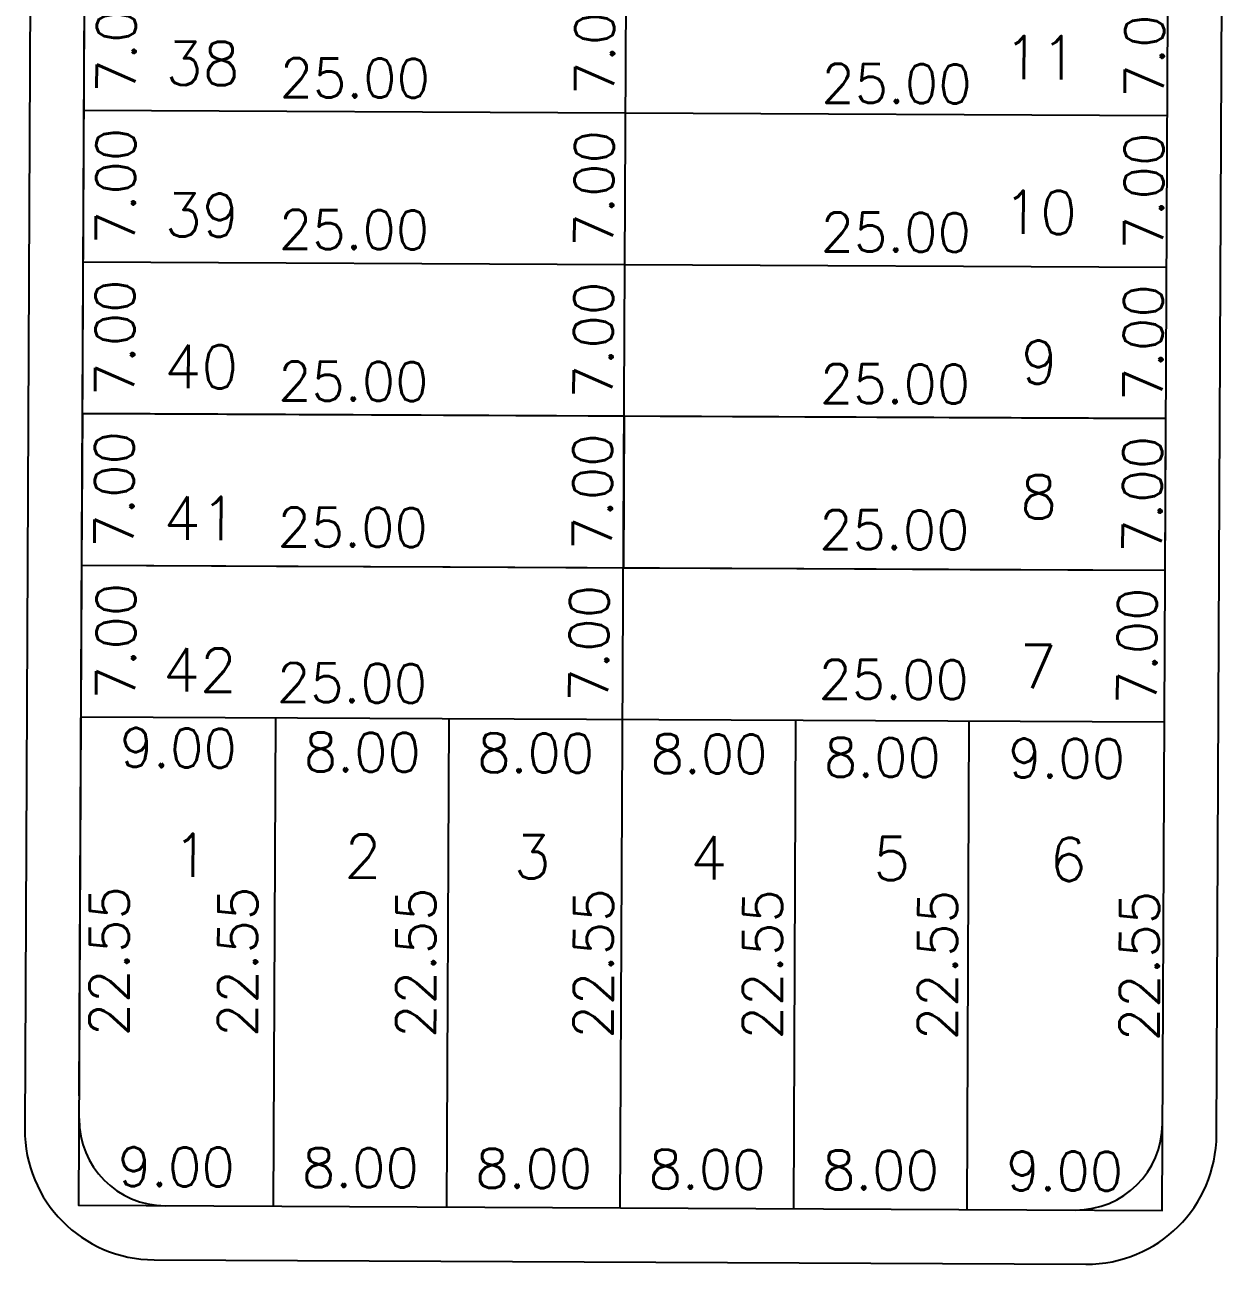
# Model space of a CAD drawing. Header units: millimetres. Extents: x -4430026 to 4783824, y 584 to 9593110.
# Drawn here: x 2064.7 to 2120.4, y 1730.6 to 1787.8 of the extents above; entities that cross this region are included whole.
import ezdxf
from ezdxf.enums import TextEntityAlignment as Align

# ---------------------------------------------------------------- set-up
doc = ezdxf.new("R2010")
doc.units = ezdxf.units.MM
for name, color, linetype in [('boundary filipe', 6, 'Continuous'), ('BOUNDARY LOTES', 2, 'Continuous'), ('Calçada', 1, 'Continuous'), ('Cota', 8, 'Continuous'), ('curvas', 4, 'Continuous'), ('Lotes', 2, 'Continuous'), ('Numero de lotes', 5, 'Continuous'), ('QUADRA', 4, 'Continuous')]:
    doc.layers.add(name, color=color, linetype=linetype)
doc.styles.add('arcad1', font='romans.shx')
doc.styles.add('ROMANS', font='romans.shx')
doc.dimstyles.get("Standard").update_dxf_attribs({"dimtxt": 0.18, "dimasz": 0.18, "dimexe": 0.18, "dimexo": 0.0625, "dimgap": 0.09, "dimtad": 0, "dimtih": 1, "dimtoh": 1, "dimdec": 4, "dimzin": 0, "dimdsep": 46, "dimtxsty": 'Standard', "dimcen": 0.09, "dimadec": 0, "dimazin": 0, "dimtfac": 1, "dimtdec": 4, "dimtofl": 0, "dimtmove": 0, "dimatfit": 3, "dimfxl": 1, "dimtolj": 1, "dimtzin": 0, "dimarcsym": 0})

# ---------------------------------------------------------------- blocks, each defined once
blk = doc.blocks.new('*D14786')
at = {"layer": 'DEFPOINTS', "color": 0}
for p in [(2067.314, 1755.828), (2067.207, 1733.28), (2072.165, 1733.257)]:
    blk.add_point(p, dxfattribs=at)
at = {"layer": 'Cota', "color": 41, "insert": (2068.618, 1744.548), "char_height": 1.8, "attachment_point": 5, "rotation": 89.7286, "style": 'ROMANS'}
blk.add_mtext('\\A1;22.55', dxfattribs=at)
blk = doc.blocks.new('*D14787')
at = {"layer": 'DEFPOINTS', "color": 0}
for p in [(2092.313, 1755.71), (2092.207, 1733.162), (2094.508, 1733.151)]:
    blk.add_point(p, dxfattribs=at)
at = {"layer": 'Cota', "color": 41, "insert": (2090.962, 1744.442), "char_height": 1.8, "attachment_point": 5, "rotation": 89.7286, "style": 'ROMANS'}
blk.add_mtext('\\A1;22.55', dxfattribs=at)
blk = doc.blocks.new('*D14790')
at = {"layer": 'DEFPOINTS', "color": 0}
for p in [(2067.448, 1784.154), (2092.448, 1784.036), (2092.436, 1781.655)]:
    blk.add_point(p, dxfattribs=at)
at = {"layer": 'Cota', "color": 41, "insert": (2079.954, 1785.314), "char_height": 1.8, "attachment_point": 5, "rotation": 359.7286, "style": 'ROMANS'}
blk.add_mtext('\\A1;25.00', dxfattribs=at)
blk = doc.blocks.new('*D14791')
at = {"layer": 'DEFPOINTS', "color": 0}
for p in [(2092.447, 1783.897), (2117.447, 1783.779), (2117.435, 1781.398)]:
    blk.add_point(p, dxfattribs=at)
at = {"layer": 'Cota', "color": 41, "insert": (2104.953, 1785.057), "char_height": 1.8, "attachment_point": 5, "rotation": 359.7286, "style": 'ROMANS'}
blk.add_mtext('\\A1;25.00', dxfattribs=at)
blk = doc.blocks.new('*D14792')
at = {"layer": 'DEFPOINTS', "color": 0}
for p in [(2067.415, 1777.154), (2092.414, 1777.036), (2092.403, 1774.655)]:
    blk.add_point(p, dxfattribs=at)
at = {"layer": 'Cota', "color": 41, "insert": (2079.92, 1778.314), "char_height": 1.8, "attachment_point": 5, "rotation": 359.7286, "style": 'ROMANS'}
blk.add_mtext('\\A1;25.00', dxfattribs=at)
blk = doc.blocks.new('*D14793')
at = {"layer": 'DEFPOINTS', "color": 0}
for p in [(2092.414, 1777.036), (2117.414, 1776.917), (2117.403, 1774.536)]:
    blk.add_point(p, dxfattribs=at)
at = {"layer": 'Cota', "color": 41, "insert": (2104.92, 1778.196), "char_height": 1.8, "attachment_point": 5, "rotation": 359.7286, "style": 'ROMANS'}
blk.add_mtext('\\A1;25.00', dxfattribs=at)
blk = doc.blocks.new('*D14794')
at = {"layer": 'DEFPOINTS', "color": 0}
for p in [(2067.382, 1770.154), (2092.381, 1770.036), (2092.37, 1767.655)]:
    blk.add_point(p, dxfattribs=at)
at = {"layer": 'Cota', "color": 41, "insert": (2079.887, 1771.314), "char_height": 1.8, "attachment_point": 5, "rotation": 359.7286, "style": 'ROMANS'}
blk.add_mtext('\\A1;25.00', dxfattribs=at)
blk = doc.blocks.new('*D14795')
at = {"layer": 'DEFPOINTS', "color": 0}
for p in [(2092.381, 1770.036), (2117.381, 1769.918), (2117.37, 1767.537)]:
    blk.add_point(p, dxfattribs=at)
at = {"layer": 'Cota', "color": 41, "insert": (2104.887, 1771.196), "char_height": 1.8, "attachment_point": 5, "rotation": 359.7286, "style": 'ROMANS'}
blk.add_mtext('\\A1;25.00', dxfattribs=at)
blk = doc.blocks.new('*D14796')
at = {"layer": 'DEFPOINTS', "color": 0}
for p in [(2067.35, 1763.416), (2092.349, 1763.297), (2092.338, 1760.916)]:
    blk.add_point(p, dxfattribs=at)
at = {"layer": 'Cota', "color": 41, "insert": (2079.855, 1764.576), "char_height": 1.8, "attachment_point": 5, "rotation": 359.7286, "style": 'ROMANS'}
blk.add_mtext('\\A1;25.00', dxfattribs=at)
blk = doc.blocks.new('*D14797')
at = {"layer": 'DEFPOINTS', "color": 0}
for p in [(2092.349, 1763.297), (2117.349, 1763.179), (2117.338, 1760.798)]:
    blk.add_point(p, dxfattribs=at)
at = {"layer": 'Cota', "color": 41, "insert": (2104.855, 1764.457), "char_height": 1.8, "attachment_point": 5, "rotation": 359.7286, "style": 'ROMANS'}
blk.add_mtext('\\A1;25.00', dxfattribs=at)
blk = doc.blocks.new('*D14798')
at = {"layer": 'DEFPOINTS', "color": 0}
for p in [(2076.314, 1755.785), (2076.207, 1733.238), (2078.095, 1733.229)]:
    blk.add_point(p, dxfattribs=at)
at = {"layer": 'Cota', "color": 41, "insert": (2074.548, 1744.52), "char_height": 1.8, "attachment_point": 5, "rotation": 89.7286, "style": 'ROMANS'}
blk.add_mtext('\\A1;22.55', dxfattribs=at)
blk = doc.blocks.new('*D14799')
at = {"layer": 'DEFPOINTS', "color": 0}
for p in [(2100.313, 1755.672), (2100.207, 1733.124), (2102.317, 1733.114)]:
    blk.add_point(p, dxfattribs=at)
at = {"layer": 'Cota', "color": 41, "insert": (2098.77, 1744.405), "char_height": 1.8, "attachment_point": 5, "rotation": 89.7286, "style": 'ROMANS'}
blk.add_mtext('\\A1;22.55', dxfattribs=at)
blk = doc.blocks.new('*D14800')
at = {"layer": 'DEFPOINTS', "color": 0}
for p in [(2067.304, 1753.763), (2076.304, 1753.68), (2076.277, 1750.754)]:
    blk.add_point(p, dxfattribs=at)
at = {"layer": 'Cota', "color": 41, "insert": (2071.81, 1754.395), "char_height": 1.8, "attachment_point": 5, "rotation": 359.4753, "style": 'ROMANS'}
blk.add_mtext('\\A1;9.00', dxfattribs=at)
blk = doc.blocks.new('*D14801')
at = {"layer": 'DEFPOINTS', "color": 0, "ltscale": 2.5}
for p in [(2067.207, 1733.374), (2076.207, 1733.331), (2076.198, 1731.433)]:
    blk.add_point(p, dxfattribs=at)
at = {"layer": 'Cota', "color": 41, "ltscale": 2.5, "insert": (2071.715, 1735.054), "char_height": 1.8, "attachment_point": 5, "rotation": 359.7286, "style": 'ROMANS'}
blk.add_mtext('\\A1;9.00', dxfattribs=at)
blk = doc.blocks.new('*D14802')
at = {"layer": 'DEFPOINTS', "color": 0}
for p in [(2076.207, 1733.331), (2084.207, 1733.293), (2084.198, 1731.395)]:
    blk.add_point(p, dxfattribs=at)
at = {"layer": 'Cota', "color": 41, "insert": (2080.215, 1735.014), "char_height": 1.8, "attachment_point": 5, "rotation": 359.7286, "style": 'ROMANS'}
blk.add_mtext('\\A1;8.00', dxfattribs=at)
blk = doc.blocks.new('*D14803')
at = {"layer": 'DEFPOINTS', "color": 0}
for p in [(2084.207, 1733.293), (2092.207, 1733.255), (2092.198, 1731.357)]:
    blk.add_point(p, dxfattribs=at)
at = {"layer": 'Cota', "color": 41, "insert": (2088.215, 1734.976), "char_height": 1.8, "attachment_point": 5, "rotation": 359.7286, "style": 'ROMANS'}
blk.add_mtext('\\A1;8.00', dxfattribs=at)
blk = doc.blocks.new('*D14804')
at = {"layer": 'DEFPOINTS', "color": 0}
for p in [(2092.207, 1733.255), (2100.207, 1733.217), (2100.198, 1731.319)]:
    blk.add_point(p, dxfattribs=at)
at = {"layer": 'Cota', "color": 41, "insert": (2096.215, 1734.938), "char_height": 1.8, "attachment_point": 5, "rotation": 359.7286, "style": 'ROMANS'}
blk.add_mtext('\\A1;8.00', dxfattribs=at)
blk = doc.blocks.new('*D14805')
at = {"layer": 'DEFPOINTS', "color": 0}
for p in [(2100.207, 1733.217), (2108.207, 1733.18), (2108.198, 1731.281)]:
    blk.add_point(p, dxfattribs=at)
at = {"layer": 'Cota', "color": 41, "insert": (2104.215, 1734.9), "char_height": 1.8, "attachment_point": 5, "rotation": 359.7286, "style": 'ROMANS'}
blk.add_mtext('\\A1;8.00', dxfattribs=at)
blk = doc.blocks.new('*D14806')
at = {"layer": 'DEFPOINTS', "color": 0, "ltscale": 2.5}
for p in [(2108.207, 1733.18), (2117.207, 1733.137), (2117.198, 1731.238)]:
    blk.add_point(p, dxfattribs=at)
at = {"layer": 'Cota', "color": 41, "ltscale": 2.5, "insert": (2112.715, 1734.86), "char_height": 1.8, "attachment_point": 5, "rotation": 359.7286, "style": 'ROMANS'}
blk.add_mtext('\\A1;9.00', dxfattribs=at)
blk = doc.blocks.new('*D14807')
at = {"layer": 'DEFPOINTS', "color": 0}
for p in [(2076.304, 1753.68), (2084.304, 1753.682), (2084.289, 1750.575)]:
    blk.add_point(p, dxfattribs=at)
at = {"layer": 'Cota', "color": 41, "insert": (2080.306, 1754.193), "char_height": 1.8, "attachment_point": 5, "rotation": 359.7286, "style": 'ROMANS'}
blk.add_mtext('\\A1;8.00', dxfattribs=at)
blk = doc.blocks.new('*D14808')
at = {"layer": 'DEFPOINTS', "color": 0}
for p in [(2084.313, 1755.642), (2092.313, 1755.605), (2092.289, 1750.537)]:
    blk.add_point(p, dxfattribs=at)
at = {"layer": 'Cota', "color": 41, "insert": (2088.306, 1754.156), "char_height": 1.8, "attachment_point": 5, "rotation": 359.7286, "style": 'ROMANS'}
blk.add_mtext('\\A1;8.00', dxfattribs=at)
blk = doc.blocks.new('*D14809')
at = {"layer": 'DEFPOINTS', "color": 0}
for p in [(2092.313, 1755.605), (2100.313, 1755.567), (2100.289, 1750.499)]:
    blk.add_point(p, dxfattribs=at)
at = {"layer": 'Cota', "color": 41, "insert": (2096.306, 1754.118), "char_height": 1.8, "attachment_point": 5, "rotation": 359.7286, "style": 'ROMANS'}
blk.add_mtext('\\A1;8.00', dxfattribs=at)
blk = doc.blocks.new('*D14810')
at = {"layer": 'DEFPOINTS', "color": 0}
for p in [(2100.312, 1755.4), (2108.312, 1755.362), (2108.288, 1750.334)]:
    blk.add_point(p, dxfattribs=at)
at = {"layer": 'Cota', "color": 41, "insert": (2104.305, 1753.952), "char_height": 1.8, "attachment_point": 5, "rotation": 359.7286, "style": 'ROMANS'}
blk.add_mtext('\\A1;8.00', dxfattribs=at)
blk = doc.blocks.new('*D14811')
at = {"layer": 'DEFPOINTS', "color": 0}
for p in [(2108.312, 1755.401), (2117.312, 1755.359), (2117.288, 1750.291)]:
    blk.add_point(p, dxfattribs=at)
at = {"layer": 'Cota', "color": 41, "insert": (2112.805, 1753.912), "char_height": 1.8, "attachment_point": 5, "rotation": 359.7286, "style": 'ROMANS'}
blk.add_mtext('\\A1;9.00', dxfattribs=at)
blk = doc.blocks.new('*D13546')
at = {"layer": 'DEFPOINTS', "color": 0}
for p in [(2082.422, 1755.756), (2086.422, 1755.737), (2082.315, 1733.209)]:
    blk.add_point(p, dxfattribs=at)
at = {"layer": 'Cota', "color": 41, "insert": (2082.769, 1744.481), "char_height": 1.8, "attachment_point": 5, "rotation": 89.7286, "style": 'ROMANS'}
blk.add_mtext('\\A1;22.55', dxfattribs=at)
blk = doc.blocks.new('*D13547')
at = {"layer": 'DEFPOINTS', "color": 0}
for p in [(2108.313, 1755.634), (2108.206, 1733.086), (2110.393, 1733.076)]:
    blk.add_point(p, dxfattribs=at)
at = {"layer": 'Cota', "color": 41, "insert": (2106.846, 1744.367), "char_height": 1.8, "attachment_point": 5, "rotation": 89.7286, "style": 'ROMANS'}
blk.add_mtext('\\A1;22.55', dxfattribs=at)
blk = doc.blocks.new('*D13548')
at = {"layer": 'DEFPOINTS', "color": 0}
for p in [(2117.313, 1755.591), (2119.813, 1755.579), (2117.206, 1733.044)]:
    blk.add_point(p, dxfattribs=at)
at = {"layer": 'Cota', "color": 41, "insert": (2116.16, 1744.323), "char_height": 1.8, "attachment_point": 5, "rotation": 89.7286, "style": 'ROMANS'}
blk.add_mtext('\\A1;22.55', dxfattribs=at)
blk = doc.blocks.new('*D13552')
at = {"layer": 'DEFPOINTS', "color": 0}
for p in [(2070.349, 1790.814), (2070.316, 1783.814), (2072.532, 1783.804)]:
    blk.add_point(p, dxfattribs=at)
at = {"layer": 'Cota', "color": 41, "insert": (2068.949, 1787.321), "char_height": 1.8, "attachment_point": 5, "rotation": 89.7286, "style": 'ROMANS'}
blk.add_mtext('\\A1;7.00', dxfattribs=at)
blk = doc.blocks.new('*D13553')
at = {"layer": 'DEFPOINTS', "color": 0}
for p in [(2070.316, 1783.814), (2070.283, 1776.814), (2072.499, 1776.804)]:
    blk.add_point(p, dxfattribs=at)
at = {"layer": 'Cota', "color": 41, "insert": (2068.916, 1780.321), "char_height": 1.8, "attachment_point": 5, "rotation": 89.7286, "style": 'ROMANS'}
blk.add_mtext('\\A1;7.00', dxfattribs=at)
blk = doc.blocks.new('*D13554')
at = {"layer": 'DEFPOINTS', "color": 0}
for p in [(2070.283, 1776.814), (2070.249, 1769.814), (2072.466, 1769.804)]:
    blk.add_point(p, dxfattribs=at)
at = {"layer": 'Cota', "color": 41, "insert": (2068.883, 1773.321), "char_height": 1.8, "attachment_point": 5, "rotation": 89.7286, "style": 'ROMANS'}
blk.add_mtext('\\A1;7.00', dxfattribs=at)
blk = doc.blocks.new('*D13555')
at = {"layer": 'DEFPOINTS', "color": 0}
for p in [(2070.249, 1769.814), (2070.216, 1762.814), (2072.433, 1762.804)]:
    blk.add_point(p, dxfattribs=at)
at = {"layer": 'Cota', "color": 41, "insert": (2068.849, 1766.321), "char_height": 1.8, "attachment_point": 5, "rotation": 89.7286, "style": 'ROMANS'}
blk.add_mtext('\\A1;7.00', dxfattribs=at)
blk = doc.blocks.new('*D13565')
at = {"layer": 'DEFPOINTS', "color": 0}
for p in [(2092.427, 1790.709), (2092.394, 1783.709), (2094.611, 1783.699)]:
    blk.add_point(p, dxfattribs=at)
at = {"layer": 'Cota', "color": 41, "insert": (2091.027, 1787.216), "char_height": 1.8, "attachment_point": 5, "rotation": 89.7286, "style": 'ROMANS'}
blk.add_mtext('\\A1;7.00', dxfattribs=at)
blk = doc.blocks.new('*D13566')
at = {"layer": 'DEFPOINTS', "color": 0}
for p in [(2092.394, 1783.709), (2092.361, 1776.71), (2094.578, 1776.699)]:
    blk.add_point(p, dxfattribs=at)
at = {"layer": 'Cota', "color": 41, "insert": (2090.994, 1780.216), "char_height": 1.8, "attachment_point": 5, "rotation": 89.7286, "style": 'ROMANS'}
blk.add_mtext('\\A1;7.00', dxfattribs=at)
blk = doc.blocks.new('*D13567')
at = {"layer": 'DEFPOINTS', "color": 0}
for p in [(2092.361, 1776.71), (2092.328, 1769.71), (2094.544, 1769.699)]:
    blk.add_point(p, dxfattribs=at)
at = {"layer": 'Cota', "color": 41, "insert": (2090.961, 1773.216), "char_height": 1.8, "attachment_point": 5, "rotation": 89.7286, "style": 'ROMANS'}
blk.add_mtext('\\A1;7.00', dxfattribs=at)
blk = doc.blocks.new('*D13568')
at = {"layer": 'DEFPOINTS', "color": 0}
for p in [(2092.328, 1769.71), (2092.295, 1762.71), (2094.511, 1762.699)]:
    blk.add_point(p, dxfattribs=at)
at = {"layer": 'Cota', "color": 41, "insert": (2090.928, 1766.216), "char_height": 1.8, "attachment_point": 5, "rotation": 89.7286, "style": 'ROMANS'}
blk.add_mtext('\\A1;7.00', dxfattribs=at)
blk = doc.blocks.new('*D13578')
at = {"layer": 'DEFPOINTS', "color": 0}
for p in [(2117.8, 1790.589), (2117.767, 1783.589), (2119.983, 1783.579)]:
    blk.add_point(p, dxfattribs=at)
at = {"layer": 'Cota', "color": 41, "insert": (2116.4, 1787.096), "char_height": 1.8, "attachment_point": 5, "rotation": 89.7286, "style": 'ROMANS'}
blk.add_mtext('\\A1;7.00', dxfattribs=at)
blk = doc.blocks.new('*D13579')
at = {"layer": 'DEFPOINTS', "color": 0}
for p in [(2117.767, 1783.589), (2117.734, 1776.589), (2119.95, 1776.579)]:
    blk.add_point(p, dxfattribs=at)
at = {"layer": 'Cota', "color": 41, "insert": (2116.367, 1780.096), "char_height": 1.8, "attachment_point": 5, "rotation": 89.7286, "style": 'ROMANS'}
blk.add_mtext('\\A1;7.00', dxfattribs=at)
blk = doc.blocks.new('*D13580')
at = {"layer": 'DEFPOINTS', "color": 0}
for p in [(2117.734, 1776.589), (2117.7, 1769.589), (2119.917, 1769.579)]:
    blk.add_point(p, dxfattribs=at)
at = {"layer": 'Cota', "color": 41, "insert": (2116.334, 1773.096), "char_height": 1.8, "attachment_point": 5, "rotation": 89.7286, "style": 'ROMANS'}
blk.add_mtext('\\A1;7.00', dxfattribs=at)
blk = doc.blocks.new('*D13581')
at = {"layer": 'DEFPOINTS', "color": 0}
for p in [(2117.7, 1769.589), (2117.667, 1762.59), (2119.884, 1762.579)]:
    blk.add_point(p, dxfattribs=at)
at = {"layer": 'Cota', "color": 41, "insert": (2116.3, 1766.096), "char_height": 1.8, "attachment_point": 5, "rotation": 89.7286, "style": 'ROMANS'}
blk.add_mtext('\\A1;7.00', dxfattribs=at)
blk = doc.blocks.new('*D9059')
at = {"layer": 'DEFPOINTS', "color": 0}
for p in [(2074.364, 1762.795), (2072.511, 1755.803), (2074.331, 1755.795)]:
    blk.add_point(p, dxfattribs=at)
at = {"layer": 'Cota', "color": 41, "insert": (2068.928, 1759.32), "char_height": 1.8, "attachment_point": 5, "rotation": 89.7286, "style": 'ROMANS'}
blk.add_mtext('\\A1;7.00', dxfattribs=at)
blk = doc.blocks.new('*D9060')
at = {"layer": 'DEFPOINTS', "color": 0}
for p in [(2112.029, 1762.616), (2111.996, 1755.616), (2119.638, 1755.58)]:
    blk.add_point(p, dxfattribs=at)
at = {"layer": 'Cota', "color": 41, "insert": (2116.055, 1759.097), "char_height": 1.8, "attachment_point": 5, "rotation": 89.7286, "style": 'ROMANS'}
blk.add_mtext('\\A1;7.00', dxfattribs=at)
blk = doc.blocks.new('*D9061')
at = {"layer": 'DEFPOINTS', "color": 0}
for p in [(2094.379, 1762.7), (2097.291, 1762.686), (2097.257, 1755.686)]:
    blk.add_point(p, dxfattribs=at)
at = {"layer": 'Cota', "color": 41, "insert": (2090.763, 1759.217), "char_height": 1.8, "attachment_point": 5, "rotation": 89.7286, "style": 'ROMANS'}
blk.add_mtext('\\A1;7.00', dxfattribs=at)
blk = doc.blocks.new('*D9062')
at = {"layer": 'DEFPOINTS', "color": 0}
for p in [(2092.331, 1759.495), (2117.331, 1759.377), (2117.305, 1753.891)]:
    blk.add_point(p, dxfattribs=at)
at = {"layer": 'Cota', "color": 41, "insert": (2104.822, 1757.55), "char_height": 1.8, "attachment_point": 5, "rotation": 359.7286, "style": 'ROMANS'}
blk.add_mtext('\\A1;25.00', dxfattribs=at)
blk = doc.blocks.new('*D9063')
at = {"layer": 'DEFPOINTS', "color": 0}
for p in [(2067.314, 1755.828), (2092.313, 1755.605), (2092.296, 1753.678)]:
    blk.add_point(p, dxfattribs=at)
at = {"layer": 'Cota', "color": 41, "insert": (2079.828, 1757.389), "char_height": 1.8, "attachment_point": 5, "rotation": 359.488, "style": 'ROMANS'}
blk.add_mtext('\\A1;25.00', dxfattribs=at)
blk = doc.blocks.new('*D8560')
at = {"layer": 'DEFPOINTS', "color": 0, "ltscale": 2.5}
for p in [(2067.207, 1733.374), (2076.207, 1733.331), (2076.198, 1731.433)]:
    blk.add_point(p, dxfattribs=at)
at = {"layer": 'Cota', "color": 41, "ltscale": 2.5, "insert": (2071.715, 1735.054), "char_height": 1.8, "attachment_point": 5, "rotation": 359.7286, "style": 'ROMANS'}
blk.add_mtext('\\A1;9.00', dxfattribs=at)
blk = doc.blocks.new('*D8561')
at = {"layer": 'DEFPOINTS', "color": 0}
for p in [(2076.207, 1733.331), (2084.207, 1733.293), (2084.198, 1731.395)]:
    blk.add_point(p, dxfattribs=at)
at = {"layer": 'Cota', "color": 41, "insert": (2080.215, 1735.014), "char_height": 1.8, "attachment_point": 5, "rotation": 359.7286, "style": 'ROMANS'}
blk.add_mtext('\\A1;8.00', dxfattribs=at)
blk = doc.blocks.new('*D8562')
at = {"layer": 'DEFPOINTS', "color": 0}
for p in [(2084.207, 1733.293), (2092.207, 1733.255), (2092.198, 1731.357)]:
    blk.add_point(p, dxfattribs=at)
at = {"layer": 'Cota', "color": 41, "insert": (2088.215, 1734.976), "char_height": 1.8, "attachment_point": 5, "rotation": 359.7286, "style": 'ROMANS'}
blk.add_mtext('\\A1;8.00', dxfattribs=at)
blk = doc.blocks.new('*D8563')
at = {"layer": 'DEFPOINTS', "color": 0}
for p in [(2092.207, 1733.255), (2100.207, 1733.217), (2100.198, 1731.319)]:
    blk.add_point(p, dxfattribs=at)
at = {"layer": 'Cota', "color": 41, "insert": (2096.215, 1734.938), "char_height": 1.8, "attachment_point": 5, "rotation": 359.7286, "style": 'ROMANS'}
blk.add_mtext('\\A1;8.00', dxfattribs=at)
blk = doc.blocks.new('*D8564')
at = {"layer": 'DEFPOINTS', "color": 0}
for p in [(2100.207, 1733.217), (2108.207, 1733.18), (2108.198, 1731.281)]:
    blk.add_point(p, dxfattribs=at)
at = {"layer": 'Cota', "color": 41, "insert": (2104.215, 1734.9), "char_height": 1.8, "attachment_point": 5, "rotation": 359.7286, "style": 'ROMANS'}
blk.add_mtext('\\A1;8.00', dxfattribs=at)
blk = doc.blocks.new('*D8565')
at = {"layer": 'DEFPOINTS', "color": 0, "ltscale": 2.5}
for p in [(2108.207, 1733.18), (2117.207, 1733.137), (2117.198, 1731.238)]:
    blk.add_point(p, dxfattribs=at)
at = {"layer": 'Cota', "color": 41, "ltscale": 2.5, "insert": (2112.715, 1734.86), "char_height": 1.8, "attachment_point": 5, "rotation": 359.7286, "style": 'ROMANS'}
blk.add_mtext('\\A1;9.00', dxfattribs=at)

msp = doc.modelspace()

# ---------------------------------------------------------------- linework, layer by layer
at = {"layer": 'boundary filipe', "linetype": 'ByBlock', "elevation": 2.439}
msp.add_lwpolyline([(2117.916, 1882.781), (2067.912, 1882.033), (2067.207, 1733.28), (2117.206, 1733.044)], close=True, dxfattribs=at)
msp.add_lwpolyline([(2117.916, 1882.781), (2067.912, 1882.033), (2067.207, 1733.28), (2117.206, 1733.044)], close=True, dxfattribs=at)
at = {"layer": 'BOUNDARY LOTES', "elevation": 2.439}
for points in [[(2092.38, 1769.709), (2067.38, 1769.828), (2067.347, 1762.828), (2076.347, 1762.785), (2084.347, 1762.747), (2092.347, 1762.709)], [(2117.379, 1769.591), (2092.38, 1769.709), (2092.347, 1762.709), (2100.346, 1762.672), (2108.346, 1762.634), (2117.346, 1762.591)]]:
    msp.add_lwpolyline(points, close=True, dxfattribs=at)
at = {"layer": 'Calçada'}
for p, q in [((2119.723, 1736.532, 2.439), (2120.399, 1879.199, 2.439)), ((2065.395, 1878.613, 2.439), (2064.723, 1736.792, 2.439)), ((2070.695, 1730.764, 2.439), (2113.695, 1730.56, 2.439)), ((2070.695, 1730.764, 2.439), (2113.695, 1730.56, 2.439))]:
    msp.add_line(p, q, dxfattribs=at)
for centre, start, end in [((2070.723, 1736.764, 2.439), 179.7286, 269.7286), ((2070.723, 1736.764, 2.439), 179.7286, 269.7286), ((2113.723, 1736.56, 2.439), 269.7286, 359.7286), ((2113.723, 1736.56, 2.439), 269.7286, 359.7286)]:
    msp.add_arc(centre, 6, start, end, dxfattribs=at)
at = {"layer": 'curvas'}
for centre, start, end in [((2071.226, 1737.261, 2.439), 179.7286, 269.7286), ((2071.226, 1737.261, 2.439), 179.7286, 269.7286), ((2113.225, 1737.062, 2.439), 269.7286, 359.7286), ((2113.225, 1737.062, 2.439), 269.7286, 359.7286)]:
    msp.add_arc(centre, 4, start, end, dxfattribs=at)
at = {"layer": 'Lotes'}
for p, q in [((2092.207, 1733.162, 2.439), (2092.914, 1882.407, 2.439)), ((2067.446, 1783.828, 2.439), (2117.446, 1783.591, 2.439)), ((2067.413, 1776.828, 2.439), (2117.413, 1776.591, 2.439)), ((2067.38, 1769.828, 2.439), (2117.379, 1769.591, 2.439)), ((2067.347, 1762.828, 2.439), (2117.346, 1762.591, 2.439)), ((2067.314, 1755.828, 2.439), (2117.313, 1755.591, 2.439)), ((2076.207, 1733.238, 2.439), (2076.314, 1755.785, 2.439)), ((2084.207, 1733.2, 2.439), (2084.313, 1755.747, 2.439)), ((2100.207, 1733.124, 2.439), (2100.313, 1755.672, 2.439)), ((2108.206, 1733.086, 2.439), (2108.313, 1755.634, 2.439))]:
    msp.add_line(p, q, dxfattribs=at)
at = {"layer": 'QUADRA'}
msp.add_line((2067.231, 1738.328, 2.439), (2067.656, 1828.112, 2.439), dxfattribs=at)
at = {"layer": 'QUADRA', "elevation": 2.439}
msp.add_lwpolyline([(2067.207, 1733.28), (2117.206, 1733.044), (2117.916, 1882.781), (2067.912, 1882.033), (2067.207, 1733.28)], close=True, dxfattribs=at)

# ---------------------------------------------------------------- texts
at = {"layer": 'Numero de lotes', "style": 'arcad1'}
for s, p in [('38', (2072.933, 1785.988, 2.439)), ('11', (2111.611, 1786.251, 2.439)), ('39', (2072.9, 1778.988, 2.439)), ('10', (2111.577, 1779.111, 2.439)), ('40', (2072.867, 1771.988, 2.439)), ('9', (2111.544, 1772.201, 2.439)), ('8', (2111.515, 1765.982, 2.439)), ('41', (2072.834, 1764.988, 2.439)), ('42', (2072.801, 1757.988, 2.439)), ('7', (2111.478, 1758.151, 2.439)), ('1', (2072.399, 1749.439, 2.439)), ('2', (2080.325, 1749.401, 2.439)), ('3', (2088.144, 1749.364, 2.439)), ('4', (2096.281, 1749.326, 2.439)), ('5', (2104.735, 1749.286, 2.439)), ('6', (2112.872, 1749.247, 2.439))]:
    msp.add_text(s, height=2, rotation=359.7286, dxfattribs=at).set_placement(p, align=Align.MIDDLE_CENTER)

# ---------------------------------------------------------------- dimensions: what is measured, and where the dimension line sits
at = {"layer": 'Cota'}
for p1, p2, distance, picture, middle in [((2070.349, 1790.814, 2.439), (2070.316, 1783.814, 2.439), 2.216, '*D13552', (2068.949, 1787.321, 2.439)), ((2092.427, 1790.709, 2.439), (2092.394, 1783.709, 2.439), 2.216, '*D13565', (2091.027, 1787.216, 2.439)), ((2117.8, 1790.589, 2.439), (2117.767, 1783.589, 2.439), 2.216, '*D13578', (2116.4, 1787.096, 2.439)), ((2067.448, 1784.154, 2.439), (2092.448, 1784.036, 2.439), -2.381, '*D14790', (2079.954, 1785.314, 2.439)), ((2070.316, 1783.814, 2.439), (2070.283, 1776.814, 2.439), 2.216, '*D13553', (2068.916, 1780.321, 2.439)), ((2092.394, 1783.709, 2.439), (2092.361, 1776.71, 2.439), 2.216, '*D13566', (2090.994, 1780.216, 2.439)), ((2117.767, 1783.589, 2.439), (2117.734, 1776.589, 2.439), 2.216, '*D13579', (2116.367, 1780.096, 2.439)), ((2067.415, 1777.154, 2.439), (2092.414, 1777.036, 2.439), -2.381, '*D14792', (2079.92, 1778.314, 2.439)), ((2070.283, 1776.814, 2.439), (2070.249, 1769.814, 2.439), 2.216, '*D13554', (2068.883, 1773.321, 2.439)), ((2092.361, 1776.71, 2.439), (2092.328, 1769.71, 2.439), 2.216, '*D13567', (2090.961, 1773.216, 2.439)), ((2117.734, 1776.589, 2.439), (2117.7, 1769.589, 2.439), 2.216, '*D13580', (2116.334, 1773.096, 2.439)), ((2067.382, 1770.154, 2.439), (2092.381, 1770.036, 2.439), -2.381, '*D14794', (2079.887, 1771.314, 2.439)), ((2070.249, 1769.814, 2.439), (2070.216, 1762.814, 2.439), 2.216, '*D13555', (2068.849, 1766.321, 2.439)), ((2092.328, 1769.71, 2.439), (2092.295, 1762.71, 2.439), 2.216, '*D13568', (2090.928, 1766.216, 2.439)), ((2117.7, 1769.589, 2.439), (2117.667, 1762.59, 2.439), 2.216, '*D13581', (2116.3, 1766.096, 2.439)), ((2067.35, 1763.416, 2.439), (2092.349, 1763.297, 2.439), -2.381, '*D14796', (2079.855, 1764.576, 2.439)), ((2074.364, 1762.795, 2.439), (2074.331, 1755.795, 2.439), -1.82, '*D9059', (2068.928, 1759.32, 2.439)), ((2097.257, 1755.686, 2.439), (2097.291, 1762.686, 2.439), 2.911, '*D9061', (2090.763, 1759.217, 2.439)), ((2112.029, 1762.616, 2.439), (2111.996, 1755.616, 2.439), 7.642, '*D9060', (2116.055, 1759.097, 2.439)), ((2092.331, 1759.495, 2.439), (2117.331, 1759.377, 2.439), -5.486, '*D9062', (2104.822, 1757.55, 2.439)), ((2067.314, 1755.828, 2.439), (2092.313, 1755.605, 2.439), -1.927, '*D9063', (2079.828, 1757.389, 2.439)), ((2067.304, 1753.763, 2.439), (2076.304, 1753.68, 2.439), -2.926, '*D14800', (2071.81, 1754.395, 2.439)), ((2076.314, 1755.785, 2.439), (2076.207, 1733.238, 2.439), 1.888, '*D14798', (2074.548, 1744.52, 2.439)), ((2082.315, 1733.209, 2.439), (2082.422, 1755.756, 2.439), -4, '*D13546', (2082.769, 1744.481, 2.439)), ((2100.313, 1755.672, 2.439), (2100.207, 1733.124, 2.439), 2.111, '*D14799', (2098.77, 1744.405, 2.439)), ((2108.313, 1755.634, 2.439), (2108.206, 1733.086, 2.439), 2.186, '*D13547', (2106.846, 1744.367, 2.439)), ((2117.206, 1733.044, 2.439), (2117.313, 1755.591, 2.439), -2.5, '*D13548', (2116.16, 1744.323, 2.439))]:
    dim = msp.add_aligned_dim(p1=p1, p2=p2, distance=distance, dimstyle='Standard', override={"dimtxt": 1.8, "dimexo": 0.063, "dimgap": 0, "dimtih": 0, "dimtoh": 0, "dimdec": 2, "dimzin": 4, "dimtxsty": 'ROMANS', "dimse1": 1, "dimse2": 1, "dimsd1": 1, "dimsd2": 1, "dimclrt": 41, "dimtfac": 1.2, "dimtdec": 2, "dimtix": 1, "dimtofl": 1, "dimtmove": 2, "dimfxl": 0.18, "dimfxlon": 1, "dimtvp": 2, "dimtzin": 4}, dxfattribs=at)
    dim.commit()
    dim.dimension.update_dxf_attribs({"geometry": picture, "text_midpoint": middle})
for base, p1, p2, angle, picture, middle in [((2117.435, 1781.398, 2.439), (2092.447, 1783.897, 2.439), (2117.447, 1783.779, 2.439), 179.7286, '*D14791', (2104.953, 1785.057, 2.439)), ((2117.403, 1774.536, 2.439), (2092.414, 1777.036, 2.439), (2117.414, 1776.917, 2.439), 179.7286, '*D14793', (2104.92, 1778.196, 2.439)), ((2117.37, 1767.537, 2.439), (2092.381, 1770.036, 2.439), (2117.381, 1769.918, 2.439), 179.7286, '*D14795', (2104.887, 1771.196, 2.439)), ((2117.338, 1760.798, 2.439), (2092.349, 1763.297, 2.439), (2117.349, 1763.179, 2.439), 179.7286, '*D14797', (2104.855, 1764.457, 2.439)), ((2072.165, 1733.257, 2.439), (2067.314, 1755.828, 2.439), (2067.207, 1733.28, 2.439), 89.7286, '*D14786', (2068.618, 1744.548, 2.439)), ((2084.289, 1750.575, 2.439), (2076.304, 1753.68, 2.439), (2084.304, 1753.682, 2.439), 179.7286, '*D14807', (2080.306, 1754.193, 2.439)), ((2092.289, 1750.537, 2.439), (2084.313, 1755.642, 2.439), (2092.313, 1755.605, 2.439), 179.7286, '*D14808', (2088.306, 1754.156, 2.439)), ((2094.508, 1733.151, 2.439), (2092.313, 1755.71, 2.439), (2092.207, 1733.162, 2.439), 89.7286, '*D14787', (2090.962, 1744.442, 2.439)), ((2100.289, 1750.499, 2.439), (2092.313, 1755.605, 2.439), (2100.313, 1755.567, 2.439), 179.7286, '*D14809', (2096.306, 1754.118, 2.439)), ((2108.288, 1750.334, 2.439), (2100.312, 1755.4, 2.439), (2108.312, 1755.362, 2.439), 179.7286, '*D14810', (2104.305, 1753.952, 2.439)), ((2117.288, 1750.291, 2.439), (2108.312, 1755.401, 2.439), (2117.312, 1755.359, 2.439), 179.7286, '*D14811', (2112.805, 1753.912, 2.439)), ((2084.198, 1731.395, 2.439), (2076.207, 1733.331, 2.439), (2084.207, 1733.293, 2.439), 179.7286, '*D14802', (2080.215, 1735.014, 2.439)), ((2084.198, 1731.395, 2.439), (2076.207, 1733.331, 2.439), (2084.207, 1733.293, 2.439), 179.7286, '*D8561', (2080.215, 1735.014, 2.439)), ((2092.198, 1731.357, 2.439), (2084.207, 1733.293, 2.439), (2092.207, 1733.255, 2.439), 179.7286, '*D14803', (2088.215, 1734.976, 2.439)), ((2092.198, 1731.357, 2.439), (2084.207, 1733.293, 2.439), (2092.207, 1733.255, 2.439), 179.7286, '*D8562', (2088.215, 1734.976, 2.439)), ((2100.198, 1731.319, 2.439), (2092.207, 1733.255, 2.439), (2100.207, 1733.217, 2.439), 179.7286, '*D14804', (2096.215, 1734.938, 2.439)), ((2100.198, 1731.319, 2.439), (2092.207, 1733.255, 2.439), (2100.207, 1733.217, 2.439), 179.7286, '*D8563', (2096.215, 1734.938, 2.439)), ((2108.198, 1731.281, 2.439), (2100.207, 1733.217, 2.439), (2108.207, 1733.18, 2.439), 179.7286, '*D14805', (2104.215, 1734.9, 2.439)), ((2108.198, 1731.281, 2.439), (2100.207, 1733.217, 2.439), (2108.207, 1733.18, 2.439), 179.7286, '*D8564', (2104.215, 1734.9, 2.439))]:
    dim = msp.add_linear_dim(base=base, p1=p1, p2=p2, angle=angle, dimstyle='Standard', override={"dimtxt": 1.8, "dimexo": 0.063, "dimgap": 0, "dimtih": 0, "dimtoh": 0, "dimdec": 2, "dimzin": 4, "dimtxsty": 'ROMANS', "dimse1": 1, "dimse2": 1, "dimsd1": 1, "dimsd2": 1, "dimclrt": 41, "dimtfac": 1.2, "dimtdec": 2, "dimtix": 1, "dimtofl": 1, "dimtmove": 2, "dimfxl": 0.18, "dimfxlon": 1, "dimtvp": 2, "dimtzin": 4}, dxfattribs=at)
    dim.commit()
    dim.dimension.update_dxf_attribs({"geometry": picture, "text_midpoint": middle})
at = {"layer": 'Cota', "ltscale": 2.5}
for picture in ['*D14801', '*D8560']:
    dim = msp.add_aligned_dim(p1=(2067.207, 1733.374, 2.439), p2=(2076.207, 1733.331, 2.439), distance=-1.899, dimstyle='Standard', override={"dimtxt": 1.8, "dimexo": 0.063, "dimgap": 0, "dimtih": 0, "dimtoh": 0, "dimdec": 2, "dimzin": 4, "dimtxsty": 'ROMANS', "dimse1": 1, "dimse2": 1, "dimsd1": 1, "dimsd2": 1, "dimclrt": 41, "dimtfac": 1.2, "dimtdec": 2, "dimtix": 1, "dimtofl": 1, "dimtmove": 2, "dimfxl": 0.18, "dimfxlon": 1, "dimtvp": 2, "dimtzin": 4}, dxfattribs=at)
    dim.commit()
    dim.dimension.update_dxf_attribs({"geometry": picture, "text_midpoint": (2071.715, 1735.054, 2.439)})
for picture in ['*D14806', '*D8565']:
    dim = msp.add_linear_dim(base=(2117.198, 1731.238, 2.439), p1=(2108.207, 1733.18, 2.439), p2=(2117.207, 1733.137, 2.439), angle=179.7286, dimstyle='Standard', override={"dimtxt": 1.8, "dimexo": 0.063, "dimgap": 0, "dimtih": 0, "dimtoh": 0, "dimdec": 2, "dimzin": 4, "dimtxsty": 'ROMANS', "dimse1": 1, "dimse2": 1, "dimsd1": 1, "dimsd2": 1, "dimclrt": 41, "dimtfac": 1.2, "dimtdec": 2, "dimtix": 1, "dimtofl": 1, "dimtmove": 2, "dimfxl": 0.18, "dimfxlon": 1, "dimtvp": 2, "dimtzin": 4}, dxfattribs=at)
    dim.commit()
    dim.dimension.update_dxf_attribs({"geometry": picture, "text_midpoint": (2112.715, 1734.86, 2.439)})

doc.saveas('drawing.dxf')
